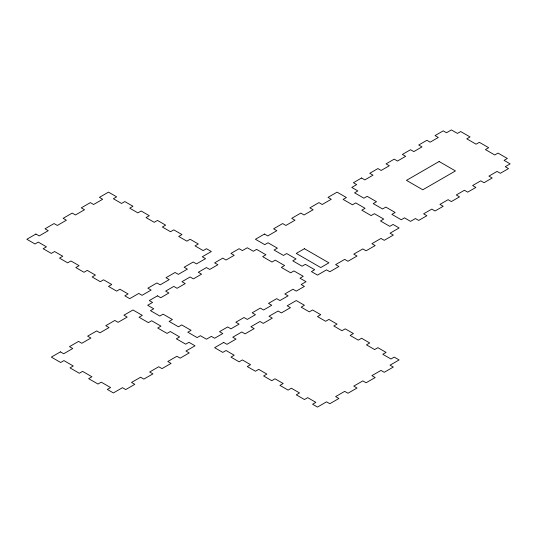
<?xml version="1.0" encoding="UTF-8"?>
<svg xmlns="http://www.w3.org/2000/svg" width="537" height="537" viewBox="0 0 537 537"><rect width="100%" height="100%" fill="white"/><g stroke="black" fill="none" stroke-linecap="round" stroke-linejoin="round"><path stroke-width="0.81" d="M35.919 234.038L26.85 239.274L35.012 243.986L38.275 242.106L46.444 246.819L43.175 248.705L51.344 253.417L54.606 251.531L62.769 256.243L59.506 258.129L67.669 262.841L70.938 260.955L79.1 265.674L75.831 267.56L83.994 272.272L87.263 270.386L95.425 275.098L92.163 276.985L100.325 281.697L103.587 279.811L111.756 284.523L108.487 286.409L116.65 291.121L119.919 289.235L128.081 293.954L124.812 295.833L129.712 298.666L138.781 293.43L142.05 295.316L151.119 290.074L147.856 288.188L156.925 282.952L160.194 284.838L169.262 279.602L165.993 277.716L175.069 272.481L178.338 274.367L187.406 269.131L184.137 267.245L193.213 262.002L196.475 263.889L205.55 258.653L202.281 256.767L211.35 251.531L206.45 248.705L203.187 250.591L195.025 245.879L198.287 243.993L190.125 239.274L186.863 241.16L178.693 236.448L181.962 234.562L173.8 229.849L170.531 231.736L162.369 227.023L165.631 225.137L157.469 220.425L154.206 222.311L146.044 217.592L149.306 215.713L141.144 210.994L137.875 212.88L129.712 208.168L132.981 206.282L124.812 201.57L121.55 203.456L113.381 198.744L116.65 196.857L108.487 192.145L99.419 197.381L102.681 199.267L93.613 204.503L90.344 202.617L81.275 207.853L84.537 209.739L75.469 214.975L72.206 213.088L63.131 218.331L66.4 220.217L57.331 225.453L54.062 223.567L44.994 228.802L48.256 230.688L39.188 235.924L35.919 234.038M60.413 351.876L51.344 357.112L60.668 362.495L63.937 360.609L73.267 365.999L70.005 367.885L79.328 373.269L82.597 371.382L91.928 376.773L88.659 378.659L97.996 384.042L101.258 382.156L110.588 387.546L107.319 389.432L113.388 392.93L122.456 387.694L125.725 389.58L134.794 384.344L131.525 382.458L140.6 377.222L143.862 379.109L152.938 373.873L149.669 371.987L158.744 366.744L162.006 368.63L171.075 363.395L167.812 361.508L176.881 356.273L180.15 358.159L189.219 352.923L185.956 351.037L195.025 345.801L188.957 342.297L185.695 344.183L176.364 338.8L179.633 336.914L170.296 331.524L167.034 333.41L157.703 328.02L160.966 326.134L151.642 320.75L148.373 322.636L139.043 317.246L142.305 315.367L132.981 309.977L123.913 315.212L127.175 317.099L118.106 322.334L114.837 320.455L105.769 325.69L109.031 327.577L99.963 332.812L96.694 330.926L87.625 336.162L90.894 338.048L81.819 343.284L78.55 341.404L69.481 346.64L72.75 348.52L63.675 353.762L60.413 351.876M157.469 295.84L149.306 300.552L152.575 302.438L147.675 305.264L153.736 308.762L150.474 310.648L159.804 316.038L163.073 314.152L172.397 319.535L169.135 321.421L178.465 326.811L181.728 324.925L191.065 330.315L187.796 332.195L197.126 337.585L200.388 335.699L206.456 339.203L211.35 336.37L214.619 338.256L222.781 333.544L219.519 331.658L227.681 326.946L230.95 328.832L239.106 324.12L235.844 322.234L244.006 317.521L247.275 319.408L255.437 314.689L252.175 312.803L260.338 308.09L263.6 309.977L271.769 305.264L268.5 303.378L276.662 298.666L279.931 300.552L288.094 295.84L284.825 293.954L292.994 289.235L296.256 291.121L304.419 286.409L301.156 284.523L306.05 281.697L299.988 278.193L303.251 276.313L293.927 270.923L290.658 272.809L281.328 267.419L284.597 265.54L275.259 260.15L271.997 262.036L262.667 256.652L265.936 254.766L256.605 249.376L253.336 251.262L247.275 247.765L242.375 250.591L239.106 248.705L230.95 253.417L234.213 255.303L226.05 260.015L222.781 258.129L214.619 262.841L217.888 264.728L209.719 269.44L206.456 267.56L198.287 272.272L201.556 274.159L193.394 278.871L190.132 276.985L181.962 281.697L185.231 283.583L177.062 288.295L173.8 286.409L165.638 291.121L168.9 293.007L160.738 297.726L157.469 295.84M264.506 234.038L255.437 239.274L264.768 244.664L268.03 242.778L277.367 248.161L274.098 250.047L283.429 255.437L286.691 253.551L296.021 258.935L292.759 260.821L302.089 266.211L305.358 264.325L314.682 269.708L311.42 271.594L317.481 275.098L326.55 269.863L329.819 271.749L338.894 266.506L335.625 264.627L344.7 259.384L347.963 261.271L357.031 256.035L353.769 254.149L362.837 248.913L366.106 250.799L375.175 245.563L371.906 243.677L380.981 238.441L384.244 240.321L393.319 235.085L390.05 233.199L399.119 227.963L393.057 224.466L389.788 226.345L380.464 220.962L383.727 219.076L374.396 213.692L371.127 215.579L361.797 210.189L365.066 208.302L355.736 202.919L352.473 204.805L343.136 199.415L346.405 197.529L337.075 192.145L328.006 197.381L331.275 199.267L322.2 204.503L318.938 202.617L309.862 207.853L313.131 209.739L304.063 214.975L300.794 213.088L291.719 218.331L294.988 220.217L285.919 225.453L282.65 223.567L273.581 228.802L276.844 230.688L267.775 235.924L264.506 234.038M361.569 178.002L353.406 182.714L356.675 184.6L351.775 187.426L357.837 190.93L354.568 192.817L363.905 198.2L367.167 196.32L376.497 201.704L373.228 203.59L382.559 208.974L385.828 207.087L395.158 212.477L391.896 214.364L401.22 219.747L404.489 217.861L410.55 221.365L415.45 218.539L418.719 220.425L426.881 215.713L423.612 213.827L431.782 209.108L435.044 210.994L443.206 206.282L439.937 204.396L448.106 199.683L451.369 201.57L459.538 196.857L456.269 194.971L464.431 190.259L467.7 192.145L475.863 187.426L472.6 185.547L480.763 180.828L484.025 182.714L492.187 178.002L488.925 176.116L497.087 171.404L500.356 173.29L508.519 168.578L505.257 166.692L510.15 163.866L504.082 160.362L507.351 158.475L498.021 153.092L494.758 154.978L485.428 149.588L488.69 147.702L479.36 142.318L476.091 144.198L466.767 138.815L470.029 136.928L460.699 131.545L457.437 133.424L451.369 129.927L446.475 132.753L443.206 130.867L435.044 135.586L438.313 137.465L430.144 142.184L426.881 140.298L418.719 145.01L421.981 146.896L413.819 151.609L410.55 149.722L402.388 154.434L405.657 156.321L397.494 161.033L394.225 159.147L386.063 163.866L389.325 165.752L381.163 170.464L377.894 168.578L369.731 173.29L373 175.176L364.838 179.888L361.569 178.002M439.125 161.503L406.469 180.358L422.794 189.783L455.45 170.934L439.125 161.503M304.419 248.705L296.256 253.417L320.75 267.554L328.913 262.841L304.419 248.705M223.687 342.445L214.619 347.681L222.781 352.4L226.05 350.513L234.213 355.226L230.95 357.112L239.106 361.824L242.375 359.938L250.537 364.65L247.275 366.536L255.437 371.248L258.706 369.369L266.869 374.081L263.6 375.96L271.769 380.679L275.031 378.793L283.194 383.505L279.931 385.391L288.094 390.104L291.356 388.217L299.525 392.93L296.256 394.816L304.425 399.535L307.688 397.649L315.85 402.361L312.588 404.247L317.481 407.073L326.55 401.837L329.819 403.723L338.894 398.488L335.625 396.601L344.7 391.359L347.963 393.245L357.031 388.009L353.769 386.123L362.837 380.887L366.106 382.774L375.175 377.538L371.906 375.652L380.981 370.416L384.244 372.302L393.319 367.06L390.05 365.173L399.119 359.938L394.225 357.112L390.956 358.998L382.794 354.286L386.063 352.4L377.894 347.687L374.631 349.574L366.462 344.855L369.731 342.968L361.569 338.256L358.3 340.143L350.137 335.43L353.406 333.544L345.237 328.832L341.975 330.718L333.813 326.006L337.075 324.12L328.913 319.408L325.644 321.287L317.481 316.575L320.75 314.689L312.588 309.977L309.319 311.863L301.156 307.151L304.419 305.264L296.256 300.552L287.188 305.788L290.45 307.674L281.381 312.91L278.112 311.024L269.044 316.259L272.306 318.146L263.237 323.381L259.975 321.495L250.9 326.738L254.169 328.624L245.094 333.86L241.831 331.973L232.756 337.209L236.025 339.095L226.95 344.331L223.687 342.445"/></g></svg>
